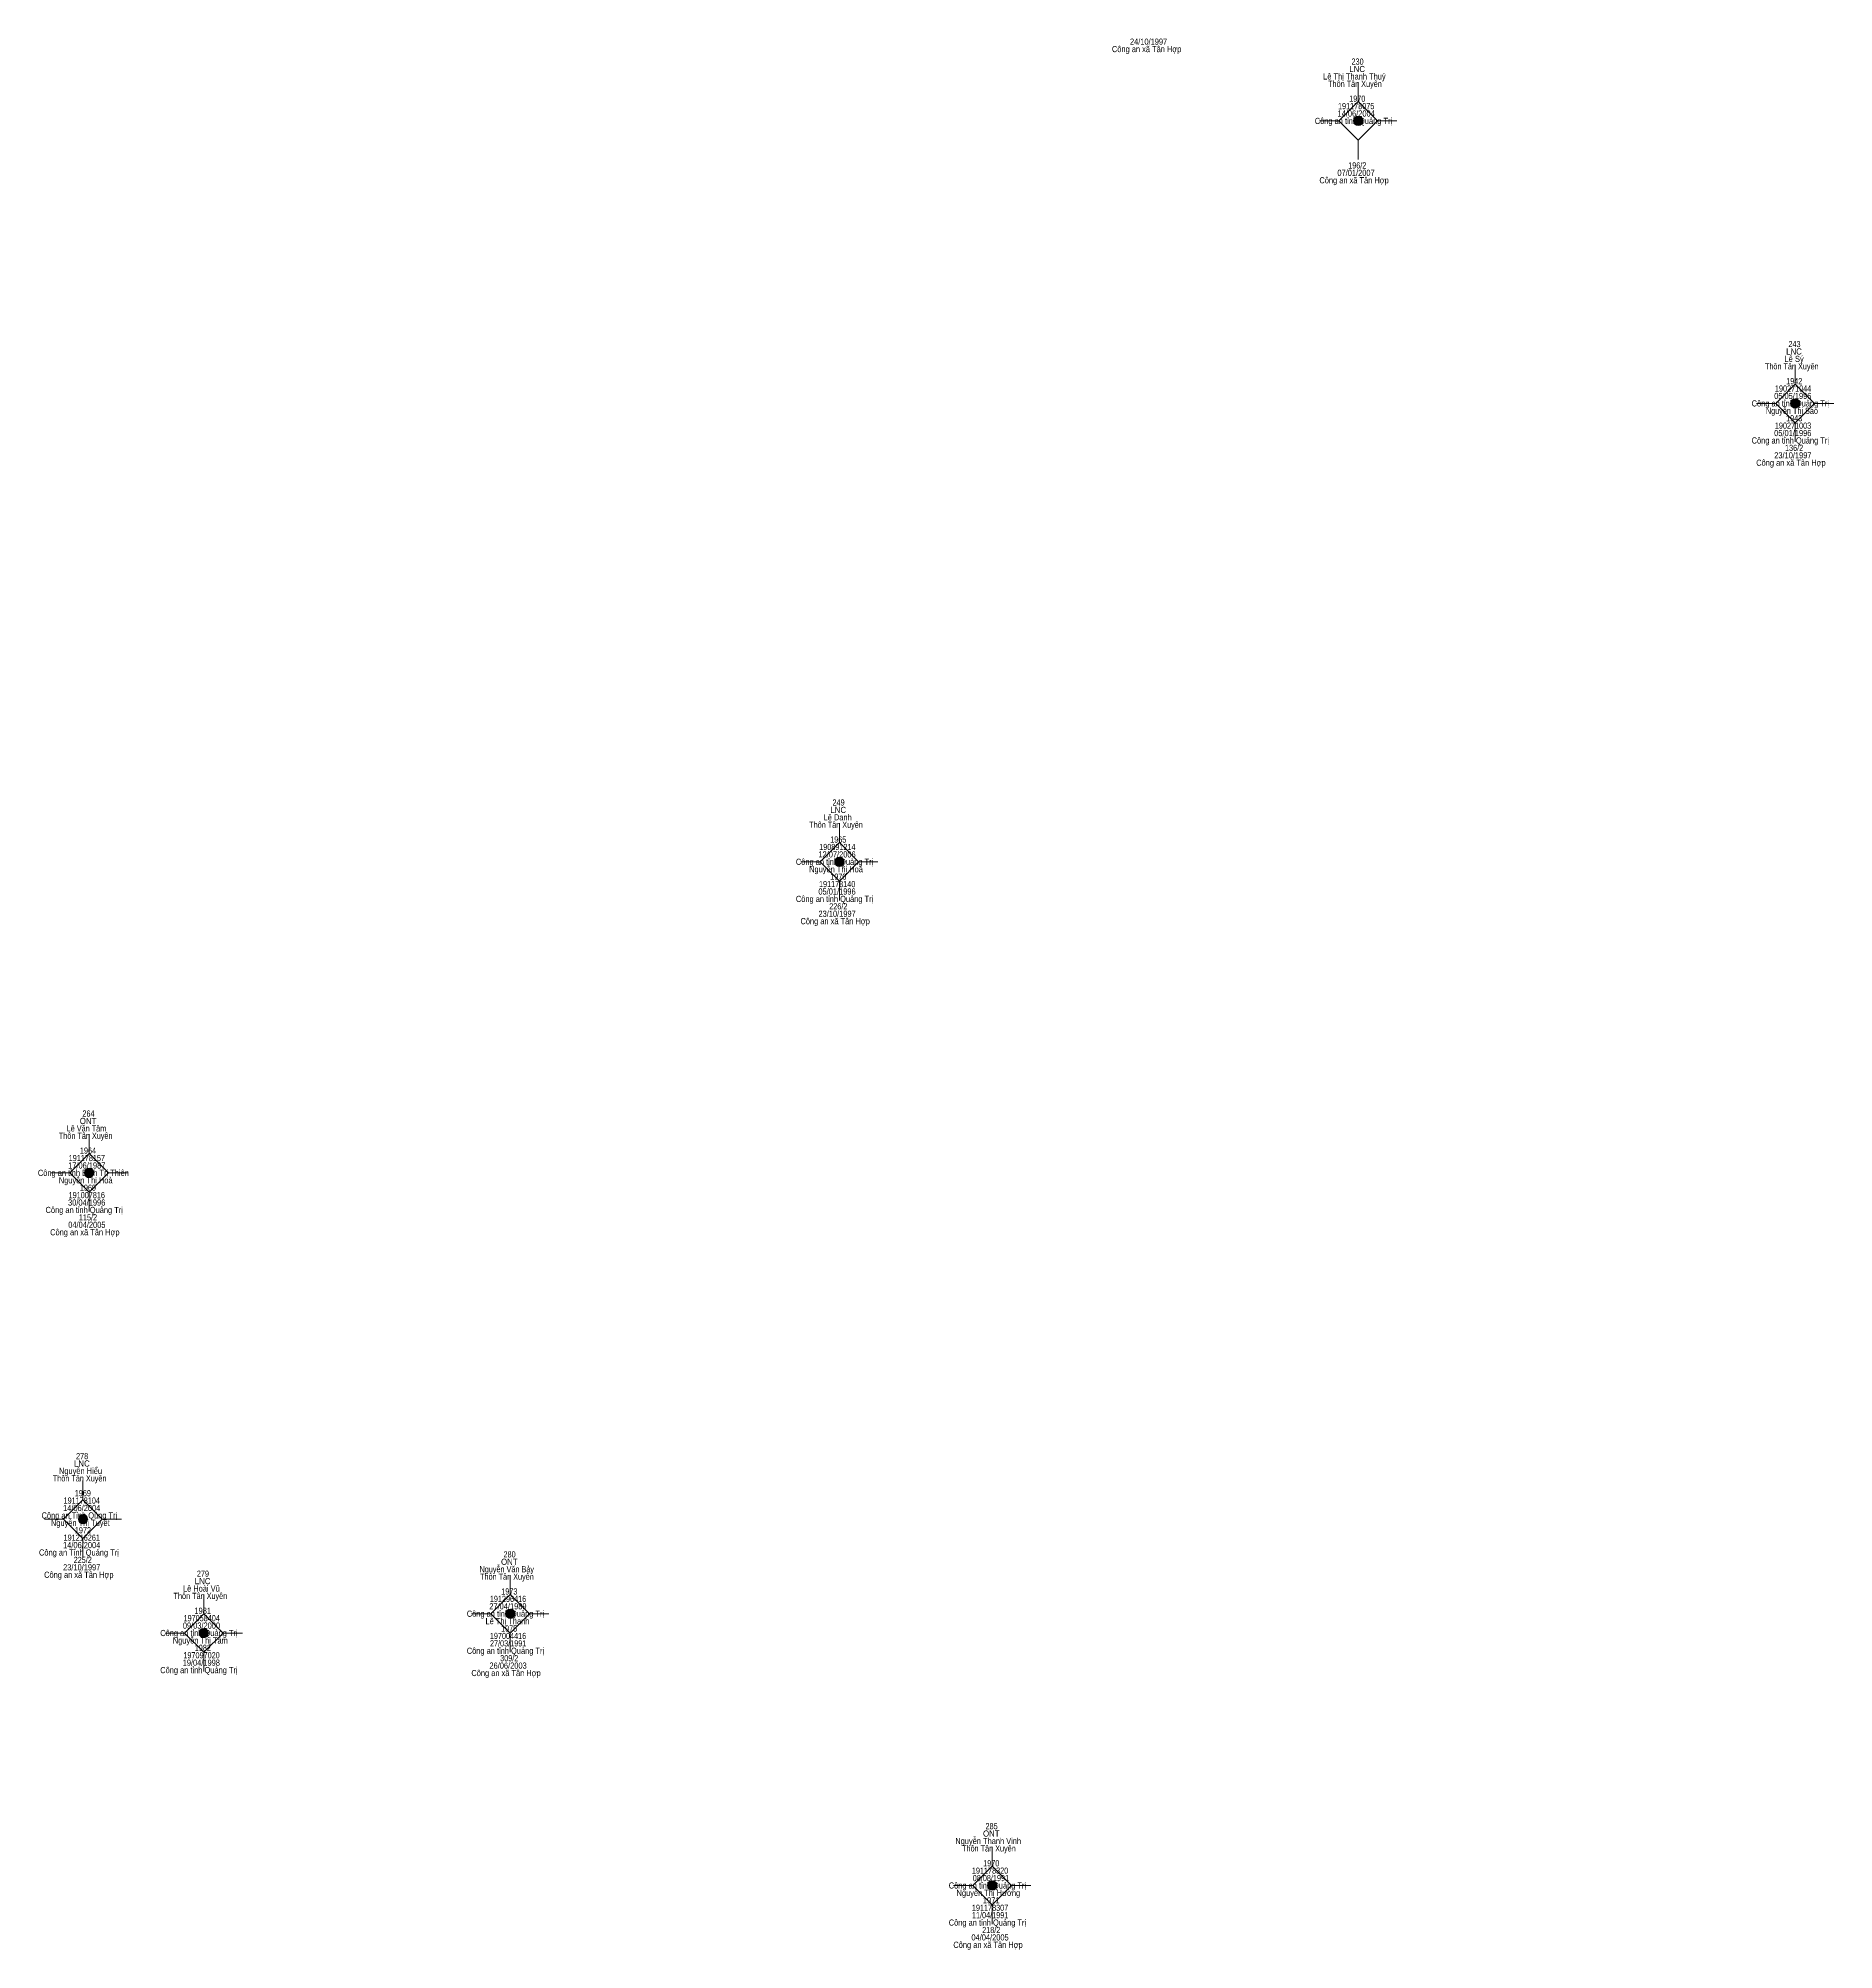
# Model space of a CAD drawing. Header units: metres. Extents: x 550999 to 552168, y 1840994 to 1841978.
# Drawn here: x 551459.4 to 551575.6, y 1841143.4 to 1841267.1 of the extents above; entities that cross this region are included whole.
import ezdxf
from ezdxf.enums import TextEntityAlignment as Align

# ---------------------------------------------------------------- set-up
doc = ezdxf.new("R2010")
doc.units = ezdxf.units.M
doc.header["$LTSCALE"] = 0.16
doc.layers.add('11', color=7, linetype='Continuous', lineweight=13)
doc.layers.add('15', color=7, linetype='Continuous')

msp = doc.modelspace()

# ---------------------------------------------------------------- hatches: boundary and pattern name
at = {"layer": '11'}
for points in [[(551545.0895, 1841261.74, 1), (551544.4895, 1841261.74, 1)], [(551573.3495, 1841243.46, 1), (551572.7495, 1841243.46, 1)], [(551511.5195, 1841213.79, 1), (551510.9195, 1841213.79, 1)], [(551462.9795, 1841193.66, 1), (551462.3795, 1841193.66, 1)], [(551462.5895, 1841171.25, 1), (551461.9895, 1841171.25, 1)], [(551490.2295, 1841165.13, 1), (551489.6295, 1841165.13, 1)], [(551470.3995, 1841163.88, 1), (551469.7995, 1841163.88, 1)], [(551521.4095, 1841147.54, 1), (551520.8095, 1841147.54, 1)]]:
    msp.add_hatch(color=256, dxfattribs=at).paths.add_polyline_path(points)

# ---------------------------------------------------------------- linework, layer by layer
for p, q in [((551544.79, 1841264.24), (551544.79, 1841262.99)), ((551543.54, 1841261.74), (551542.29, 1841261.74)), ((551547.29, 1841261.74), (551546.04, 1841261.74)), ((551544.79, 1841260.49), (551544.79, 1841259.24)), ((551573.05, 1841245.96), (551573.05, 1841244.71)), ((551571.8, 1841243.46), (551570.55, 1841243.46)), ((551575.55, 1841243.46), (551574.3, 1841243.46)), ((551573.05, 1841242.21), (551573.05, 1841240.96)), ((551511.22, 1841216.29), (551511.22, 1841215.04)), ((551509.97, 1841213.79), (551508.72, 1841213.79)), ((551513.72, 1841213.79), (551512.47, 1841213.79)), ((551511.22, 1841212.54), (551511.22, 1841211.29)), ((551462.68, 1841196.16), (551462.68, 1841194.91)), ((551461.43, 1841193.66), (551460.18, 1841193.66)), ((551465.18, 1841193.66), (551463.93, 1841193.66)), ((551462.68, 1841192.41), (551462.68, 1841191.16)), ((551462.29, 1841173.75), (551462.29, 1841172.5)), ((551461.04, 1841171.25), (551459.79, 1841171.25)), ((551464.79, 1841171.25), (551463.54, 1841171.25)), ((551462.29, 1841170), (551462.29, 1841168.75)), ((551489.93, 1841167.63), (551489.93, 1841166.38)), ((551470.1, 1841166.38), (551470.1, 1841165.13)), ((551488.68, 1841165.13), (551487.43, 1841165.13)), ((551492.43, 1841165.13), (551491.18, 1841165.13)), ((551468.85, 1841163.88), (551467.6, 1841163.88)), ((551472.6, 1841163.88), (551471.35, 1841163.88)), ((551489.93, 1841163.88), (551489.93, 1841162.63)), ((551470.1, 1841162.63), (551470.1, 1841161.38)), ((551521.11, 1841150.04), (551521.11, 1841148.79)), ((551519.86, 1841147.54), (551518.61, 1841147.54)), ((551523.61, 1841147.54), (551522.36, 1841147.54)), ((551521.11, 1841146.29), (551521.11, 1841145.04))]:
    msp.add_line(p, q, dxfattribs=at)
for points in [[(551544.79, 1841262.99), (551543.54, 1841261.74), (551544.79, 1841260.49), (551546.04, 1841261.74)], [(551573.05, 1841244.71), (551571.8, 1841243.46), (551573.05, 1841242.21), (551574.3, 1841243.46)], [(551511.22, 1841215.04), (551509.97, 1841213.79), (551511.22, 1841212.54), (551512.47, 1841213.79)], [(551462.68, 1841194.91), (551461.43, 1841193.66), (551462.68, 1841192.41), (551463.93, 1841193.66)], [(551462.29, 1841172.5), (551461.04, 1841171.25), (551462.29, 1841170), (551463.54, 1841171.25)], [(551489.93, 1841166.38), (551488.68, 1841165.13), (551489.93, 1841163.88), (551491.18, 1841165.13)], [(551470.1, 1841165.13), (551468.85, 1841163.88), (551470.1, 1841162.63), (551471.35, 1841163.88)], [(551521.11, 1841148.79), (551519.86, 1841147.54), (551521.11, 1841146.29), (551522.36, 1841147.54)]]:
    msp.add_lwpolyline(points, close=True, dxfattribs=at)
for centre in [(551544.7895, 1841261.74), (551573.0495, 1841243.46), (551511.2195, 1841213.79), (551462.6795, 1841193.66), (551462.2895, 1841171.25), (551489.9295, 1841165.13), (551470.0995, 1841163.88), (551521.1095, 1841147.54)]:
    msp.add_circle(centre, 0.3, dxfattribs=at)

# ---------------------------------------------------------------- texts
at = {"layer": '15'}
for s, width, p in [('24/10/1997', 0.9, (551531.225, 1841266.67)), ('Công an xã Tân Hợp', 0.9, (551531.1, 1841266.19)), ('230', 0.85, (551544.745, 1841265.38)), ('Lê Thị Thanh Thuý', 0.9, (551544.54, 1841264.42)), ('Thôn Tân Xuyên', 0.85, (551544.575, 1841263.94)), ('LNC', 0.95, (551544.72, 1841264.9)), ('1970', 0.85, (551544.725, 1841262.98)), ('Công an tỉnh Quảng Trị', 0.9, (551544.48, 1841261.54)), ('14/06/2004', 0.9, (551544.655, 1841262.02)), ('191178075', 0.85, (551544.655, 1841262.5)), ('Công an xã Tân Hợp', 0.9, (551544.52, 1841257.7)), ('07/01/2007', 0.9, (551544.645, 1841258.18)), ('196/2', 0.85, (551544.725, 1841258.66)), ('LNC', 0.95, (551572.98, 1841246.62)), ('243', 0.85, (551573.01, 1841247.1)), ('Thôn Tân Xuyên', 0.85, (551572.835, 1841245.66)), ('Lê Sý', 0.8, (551572.985, 1841246.14)), ('190271044', 0.85, (551572.92, 1841244.22)), ('1942', 0.85, (551572.995, 1841244.7)), ('Công an tỉnh Quảng Trị', 0.9, (551572.74, 1841243.26)), ('Nguyễn Thị Sáo', 0.85, (551572.845, 1841242.78)), ('05/05/1996', 0.9, (551572.9, 1841243.74)), ('190271003', 0.85, (551572.915, 1841241.82)), ('1943', 0.85, (551572.99, 1841242.3)), ('Công an tỉnh Quảng Trị', 0.9, (551572.74, 1841240.86)), ('05/01/1996', 0.9, (551572.9, 1841241.34)), ('136/2', 0.85, (551572.985, 1841240.38)), ('Công an xã Tân Hợp', 0.9, (551572.78, 1841239.42)), ('23/10/1997', 0.9, (551572.905, 1841239.9)), ('LNC', 0.95, (551511.15, 1841216.95)), ('249', 0.85, (551511.17, 1841217.43)), ('Thôn Tân Xuyên', 0.85, (551511.005, 1841215.99)), ('Lê Danh', 0.9, (551511.11, 1841216.47)), ('190891214', 0.85, (551511.09, 1841214.55)), ('1965', 0.85, (551511.15, 1841215.03)), ('Công an tỉnh Quảng Trị', 0.9, (551510.91, 1841213.59)), ('Nguyễn Thị Hoà', 0.9, (551511.005, 1841213.11)), ('12/07/2006', 0.9, (551511.07, 1841214.07)), ('191178140', 0.85, (551511.08, 1841212.15)), ('1970', 0.85, (551511.155, 1841212.63)), ('Công an tỉnh Quảng Trị', 0.9, (551510.91, 1841211.19)), ('05/01/1996', 0.9, (551511.07, 1841211.67)), ('226/2', 0.85, (551511.155, 1841210.71)), ('Công an xã Tân Hợp', 0.9, (551510.95, 1841209.75)), ('23/10/1997', 0.9, (551511.075, 1841210.23)), ('264', 0.85, (551462.645, 1841197.3)), ('Thôn Tân Xuyên', 0.85, (551462.465, 1841195.86)), ('Lê Văn Tâm', 0.85, (551462.515, 1841196.34)), ('ONT', 0.95, (551462.62, 1841196.82)), ('1964', 0.85, (551462.615, 1841194.9)), ('Công an tỉnh Bình Trị Thiên', 0.9, (551462.315, 1841193.46)), ('17/06/1987', 0.9, (551462.535, 1841193.94)), ('191178157', 0.85, (551462.54, 1841194.42)), ('Nguyễn Thị Hoà', 0.9, (551462.465, 1841192.98)), ('1969', 0.85, (551462.61, 1841192.5)), ('Công an tỉnh Quảng Trị', 0.9, (551462.37, 1841191.06)), ('30/04/1996', 0.9, (551462.53, 1841191.54)), ('191007816', 0.85, (551462.535, 1841192.02)), ('Công an xã Tân Hợp', 0.9, (551462.41, 1841189.62)), ('04/04/2005', 0.9, (551462.54, 1841190.1)), ('115/2', 0.85, (551462.615, 1841190.58)), ('278', 0.85, (551462.235, 1841175.13)), ('Thôn Tân Xuyên', 0.85, (551462.075, 1841173.69)), ('Nguyễn Hiểu', 0.9, (551462.13, 1841174.17)), ('LNC', 0.95, (551462.22, 1841174.65)), (' 1969', 0.85, (551462.215, 1841172.73)), (' Công an Tỉnh Qủng Trị', 0.9, (551461.99, 1841171.29)), (' 14/06/2004', 0.9, (551462.14, 1841171.77)), (' 191178104', 0.85, (551462.145, 1841172.25)), (' Nguyễn Thị Tuyết', 0.9, (551462.05, 1841170.81)), (' 191216261', 0.85, (551462.145, 1841169.85)), (' 1972', 0.85, (551462.22, 1841170.33)), (' Công an Tỉnh Quảng Trị', 0.9, (551461.96, 1841168.89)), (' 14/06/2004', 0.9, (551462.14, 1841169.37)), ('280', 0.85, (551489.885, 1841168.77)), ('Công an xã Tân Hợp', 0.9, (551462.02, 1841167.45)), (' 23/10/1997', 0.9, (551462.14, 1841167.93)), (' 225/2', 0.85, (551462.21, 1841168.41)), ('279', 0.85, (551470.05, 1841167.52)), ('Nguyễn Văn Bảy', 0.85, (551489.705, 1841167.81)), ('ONT', 0.95, (551489.87, 1841168.29)), ('Lê Hoài Vũ', 0.9, (551469.95, 1841166.56)), ('LNC', 0.95, (551470.03, 1841167.04)), ('Thôn Tân Xuyên', 0.85, (551489.715, 1841167.33)), ('1973', 0.85, (551489.87, 1841166.37)), ('Thôn Tân Xuyên', 0.85, (551469.885, 1841166.08)), ('1981', 0.8, (551470.035, 1841165.12)), ('Công an tỉnh Quảng Trị', 0.9, (551489.62, 1841164.93)), ('27/04/1989', 0.9, (551489.78, 1841165.41)), ('191296416', 0.85, (551489.785, 1841165.89)), ('Công an tỉnh Quảng Trị', 0.9, (551469.79, 1841163.68)), ('09/03/2000', 0.9, (551469.955, 1841164.16)), ('197058404', 0.85, (551469.97, 1841164.64)), ('Lê Thị Thanh', 0.9, (551489.75, 1841164.45)), ('1975', 0.85, (551489.86, 1841163.97)), ('Nguyễn Thị Tâm', 0.9, (551469.88, 1841163.2)), ('1982', 0.85, (551470.045, 1841162.72)), ('Công an tỉnh Quảng Trị', 0.9, (551489.62, 1841162.53)), ('27/03/1991', 0.85, (551489.795, 1841163.01)), ('197004416', 0.85, (551489.785, 1841163.49)), ('Công an tỉnh Quảng Trị', 0.9, (551469.79, 1841161.28)), ('19/04/1998', 0.9, (551469.945, 1841161.76)), ('197097020', 0.85, (551469.96, 1841162.24)), ('26/06/2003', 0.9, (551489.79, 1841161.57)), ('309/2', 0.85, (551489.865, 1841162.05)), ('Công an xã Tân Hợp', 0.9, (551489.66, 1841161.09)), ('Nguyễn Thanh Vinh', 0.9, (551520.85, 1841150.22)), ('ONT', 0.95, (551521.05, 1841150.7)), ('285', 0.85, (551521.07, 1841151.18)), ('Thôn Tân Xuyên', 0.85, (551520.895, 1841149.74)), ('191178320', 0.85, (551520.97, 1841148.3)), (' 08/08/1991', 0.85, (551520.96, 1841147.82)), ('1970', 0.85, (551521.045, 1841148.78)), ('Công an tỉnh Quảng Trị', 0.9, (551520.8, 1841147.34)), ('Nguyễn Thị Hường', 0.9, (551520.86, 1841146.86)), ('1971', 0.8, (551521.045, 1841146.38)), ('191178307', 0.85, (551520.97, 1841145.9)), ('11/04/1991', 0.85, (551520.975, 1841145.42)), ('Công an tỉnh Quảng Trị', 0.9, (551520.8, 1841144.94)), ('04/04/2005', 0.9, (551520.97, 1841143.98)), ('218/2', 0.85, (551521.045, 1841144.46)), ('Công an xã Tân Hợp', 0.9, (551520.84, 1841143.5))]:
    msp.add_text(s, height=0.4, dxfattribs=dict(at, width=width)).set_placement(p, align=Align.CENTER)

doc.saveas('drawing.dxf')
